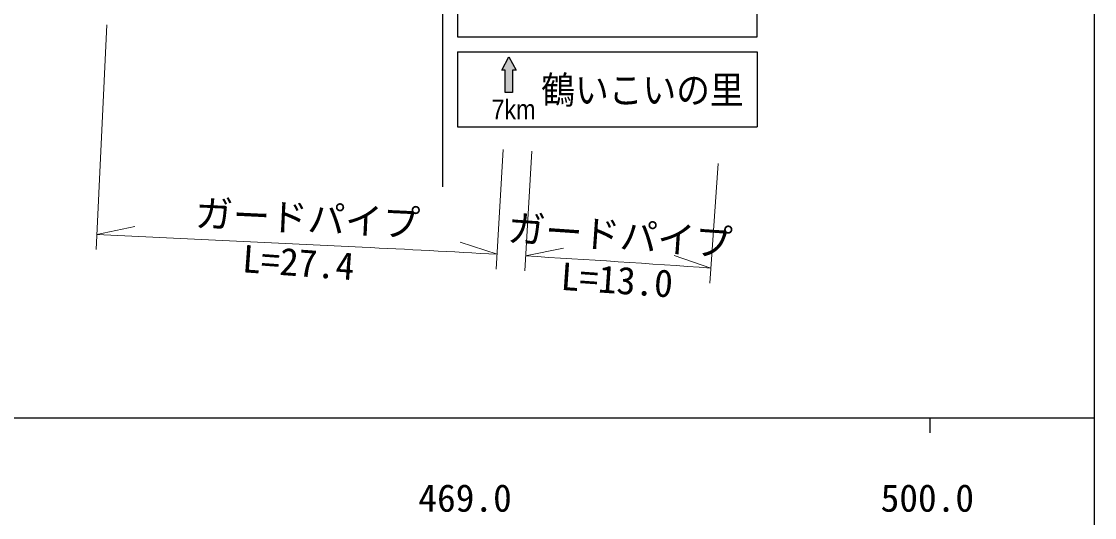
# Model space of a CAD drawing. Units: millimetres, scale not verified. Extents: x 40000 to 680000, y 20000 to 380000.
# Drawn here: x 507400 to 579000, y 198357 to 231440 of the extents above; entities that cross this region are included whole.
import ezdxf
from ezdxf.enums import TextEntityAlignment as Align

# ---------------------------------------------------------------- set-up
doc = ezdxf.new("R2010")
doc.units = ezdxf.units.MM
doc.header["$LTSCALE"] = 1000
for name, color, linetype, lineweight in [('M-STR-HTXT', 7, 'Continuous', 13), ('M-STR-STRC', 7, 'Continuous', 25), ('M-TTL-BAND', 7, 'Continuous', 25)]:
    doc.layers.add(name, color=color, linetype=linetype, lineweight=lineweight)
doc.styles.add('ＭＳ ゴシック', font='')
doc.styles.add('ＭＳ Ｐゴシック', font='')
doc.styles.get('ＭＳ ゴシック').set_extended_font_data('MS Gothic')
doc.styles.get('ＭＳ Ｐゴシック').set_extended_font_data('MS PGothic')

msp = doc.modelspace()

# ---------------------------------------------------------------- hatches: boundary and pattern name
at = {"layer": 'M-STR-STRC'}
msp.add_hatch(color=256, dxfattribs=at).paths.add_polyline_path([(540166, 228192), (540406, 228192), (539926, 229092), (539446, 228192), (539686, 228192), (539686, 226692), (540166, 226692)])

# ---------------------------------------------------------------- linework, layer by layer
at = {"layer": 'M-STR-HTXT'}
for p, q in [((513096, 231207), (512385, 216224)), ((539536, 222901), (539080, 214914)), ((541453, 222790), (540981, 214801)), ((553897, 221972), (553320, 213993)), ((512432, 217223), (514961, 217771)), ((512432, 217223), (530135, 216383)), ((539137, 215912), (536679, 216720)), ((541040, 215802), (543575, 216320)), ((553392, 214991), (550947, 215836))]:
    msp.add_line(p, q, dxfattribs=at)
for start, end in [(86.73432, 87.28208), (85.86641, 86.6185)]:
    msp.add_arc((485418, -725556), 943000, start, end, dxfattribs=at)
at = {"layer": 'M-STR-STRC'}
for p, q in [((535486, 241407), (535486, 220407)), ((536486, 229407), (536486, 224407)), ((536486, 229407), (556486, 229407)), ((556486, 229407), (556486, 224407)), ((536486, 224407), (556486, 224407))]:
    msp.add_line(p, q, dxfattribs=at)
for points in [[(536486, 230407), (556486, 230407), (556486, 245407), (536486, 245407)], [(539926, 229092), (540406, 228192), (540166, 228192), (540166, 226692), (539686, 226692), (539686, 228192), (539446, 228192)]]:
    msp.add_lwpolyline(points, close=True, dxfattribs=at)
at = {"layer": 'M-TTL-BAND'}
for p, q in [((579000, 20000), (579000, 370000)), ((579000, 20000), (579000, 370000)), ((40000, 205000), (579000, 205000)), ((40000, 205000), (579000, 205000)), ((568000, 205000), (568000, 204000))]:
    msp.add_line(p, q, dxfattribs=at)

# ---------------------------------------------------------------- texts
at = {"layer": 'M-STR-HTXT', "style": 'ＭＳ ゴシック'}
for rotation, p in [(357.317, (526429, 216859)), (356.054, (547238, 215716))]:
    msp.add_text('ガードパイプ', height=1833, rotation=rotation, dxfattribs=at).set_placement(p, align=Align.BOTTOM_CENTER)
for s, rotation, p in [('L=27.4', 355.874, (525950, 216281)), ('L=13.0', 356.054, (547197, 215117))]:
    msp.add_text(s, height=1833, rotation=rotation, dxfattribs=at).set_placement(p, align=Align.TOP_CENTER)
at = {"layer": 'M-STR-STRC', "style": 'ＭＳ Ｐゴシック', "width": 0.9}
for s, height, p in [('鶴いこいの里', 1833, (542088, 226876)), ('7km', 1320, (538764, 225566))]:
    msp.add_text(s, height=height, dxfattribs=at).set_placement(p, align=Align.MIDDLE_LEFT)
at = {"layer": 'M-TTL-BAND', "style": 'ＭＳ ゴシック'}
for s, p in [('469.0', (537000, 198195)), ('500.0', (567844, 198195))]:
    msp.add_text(s, height=1833, dxfattribs=at).set_placement(p, align=Align.BOTTOM_CENTER)

doc.saveas('drawing.dxf')
